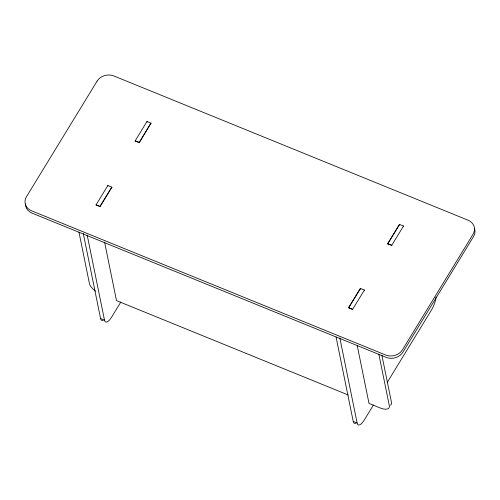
<?xml version="1.0" encoding="UTF-8"?>
<svg xmlns="http://www.w3.org/2000/svg" width="500" height="500" viewBox="0 0 500 500"><rect width="100%" height="100%" fill="white"/><g stroke="black" fill="none" stroke-linecap="round" stroke-linejoin="round"><path stroke-width="0.75" d="M107.844 185.562L96.006 204.938L100.05 206.581L111.888 187.206L107.844 185.562L107.931 186M146.956 121.544L135.119 140.919L139.162 142.562L150.994 123.188L146.956 121.544L147.044 121.981M139.188 142.831L150.869 123.138L150.956 123.575M120.844 302.025L111.7 316.994A12.425 4.094 -67.8 0 1 104.494 320.138L100.581 318.544L83.281 233.494M387.956 244.281L387.837 243.694L399.606 224.438L399.694 224.875M364.406 290.05L352.569 309.425L348.531 307.775L360.363 288.4L364.406 290.05L364.494 290.487M403.519 226.031L391.681 245.406L387.638 243.756L399.475 224.381L403.519 226.031L403.606 226.469M373.494 404.919L364.35 419.888A12.425 4.094 -67.8 0 1 357.144 423.031L353.231 421.438L336.069 337.081M387.212 382.463L431.413 310.113A12.425 4.094 -67.8 0 0 436.05 297.056M139.1 142.394L135.188 140.8L135.275 141.237M387.837 243.694L391.75 245.287L391.838 245.725M96.081 204.819L99.994 206.412L111.756 187.15L111.875 187.738M352.644 309.306L348.731 307.712L360.494 288.456L360.644 289.188M348.319 395.025L116.494 300.613L104.569 242.013M381.875 355.225L391.456 402.312A12.425 5.206 31.4 0 1 390.406 405.144M378.831 354.137L389.338 405.781A12.425 5.206 31.4 0 1 379.794 407.844L369.012 403.45L357.244 345.613M339.844 337.981L357.144 423.031M87.194 235.087L104.494 320.138M78.938 232L89.444 283.644A12.425 5.206 31.4 0 0 95.469 291.075M25.475 203.956A12.425 10.512 -11.5 0 0 31.944 213.094L386.169 357.356A12.425 10.512 -11.5 0 0 402.919 352.15L473.512 236.6A12.425 10.512 -11.5 0 0 474.487 228.494M103.238 320.312A12.425 4.094 -67.8 0 1 100.581 318.544M355.887 423.206A12.425 4.094 -67.8 0 1 353.231 421.438M97.081 81.15L26.488 196.706A12.425 10.512 -11.5 0 0 31.469 210.756L385.694 355.019A12.425 10.512 -11.5 0 0 402.444 349.819L473.038 234.262A12.425 10.512 -11.5 0 0 468.056 220.206L113.831 75.944A12.425 10.512 -11.5 0 0 97.081 81.15"/></g></svg>
